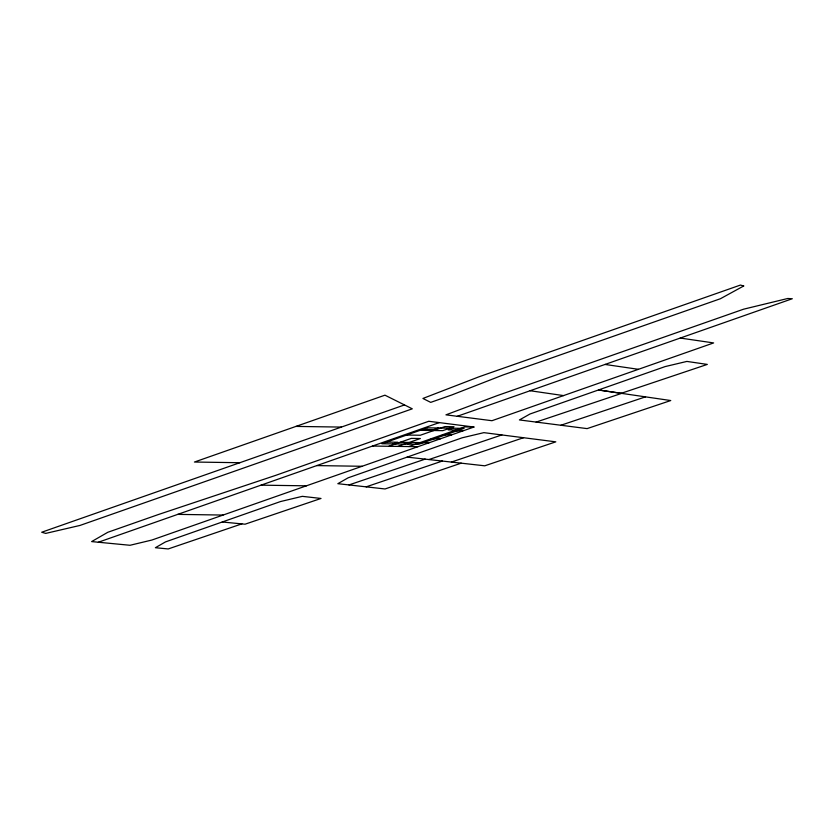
<?xml version="1.0" encoding="UTF-8"?>
<svg xmlns="http://www.w3.org/2000/svg" width="834" height="834" viewBox="0 0 834 834"><rect width="100%" height="100%" fill="white"/><g stroke="black" fill="none" stroke-linecap="round" stroke-linejoin="round"><path stroke-width="1.25" d="M404.511 404.928L41.7 532.238L45.755 533.395L80.012 525.43L412.309 408.827L384.943 395.18L194.426 462.036L239.827 462.714M98.36 542.236L439.299 422.609L473.952 427.029L151.892 540.036L130.021 545.28L91.636 541.589L107.836 532.269L158.241 514.578L275.72 475.359L428.759 421.274L439.299 422.609M457.272 416.291L792.3 298.739L787.734 298.489L743.584 309.195L497.283 395.608L445.95 414.842L491.956 420.711L713.633 342.93L680.242 338.051M393.064 443.907L397.818 442.239L386.653 442.072M438.413 427.988L433.67 429.656L422.504 429.489M388.873 446.253L411.287 438.392L420.367 438.528L397.954 446.388M433.69 430.532L444.897 426.601L453.977 426.727L442.771 430.657L420.127 430.323M433.753 430.532L420.305 435.244L406.69 435.046M407.586 444.115L412.34 442.458L429.135 442.75M452.945 428.207L448.192 429.875L459.357 430.042M408.848 446.544L464.872 426.893L473.952 427.029M241.902 523.867L168.218 548.939L155.385 547.719L165.497 541.902L280.485 501.557L302.315 496.345L321.007 498.461L245.04 524.2L222.261 521.99M348.966 484.94L425.204 459.117M407.138 457.115L484.762 465.81L555.809 441.843L483.866 432.648L462.109 437.819L348.101 477.83L337.843 483.689L366.157 486.847L442.354 461.046M461.244 463.162L385.047 488.964L366.157 486.847M428.916 459.544L501.88 434.931M451.371 462.067L523.554 437.714M536.116 422.087L621.643 393.377L670.745 400.539L587.105 428.613L519.426 419.94L529.986 414.008L665.209 366.564L686.893 361.424L707.315 364.416L621.257 393.304L598.478 389.978L621.643 393.377M560.875 425.257L645.516 396.848M295.955 426.414L341.356 427.081M453.665 430.824L462.745 430.959M442.458 434.754L451.538 434.889M431.261 438.684L440.342 438.82M400.08 442.322L409.16 442.458M372.454 446.054L417.928 446.68M316.805 465.591L362.081 466.279M261.042 485.159L306.401 485.826M177.746 514.38L223.085 515.058M605.036 364.448L638.427 369.316M530.101 390.729L563.534 395.597M743.699 285.979L720.42 298.728L502.443 375.206L451.705 395.003L430.709 402.374L422.911 398.464L479.008 376.791L740.446 285.061L743.699 285.979M427.258 427.832L381.899 443.74L418.751 444.282L464.1 428.374L427.258 427.832"/></g></svg>
